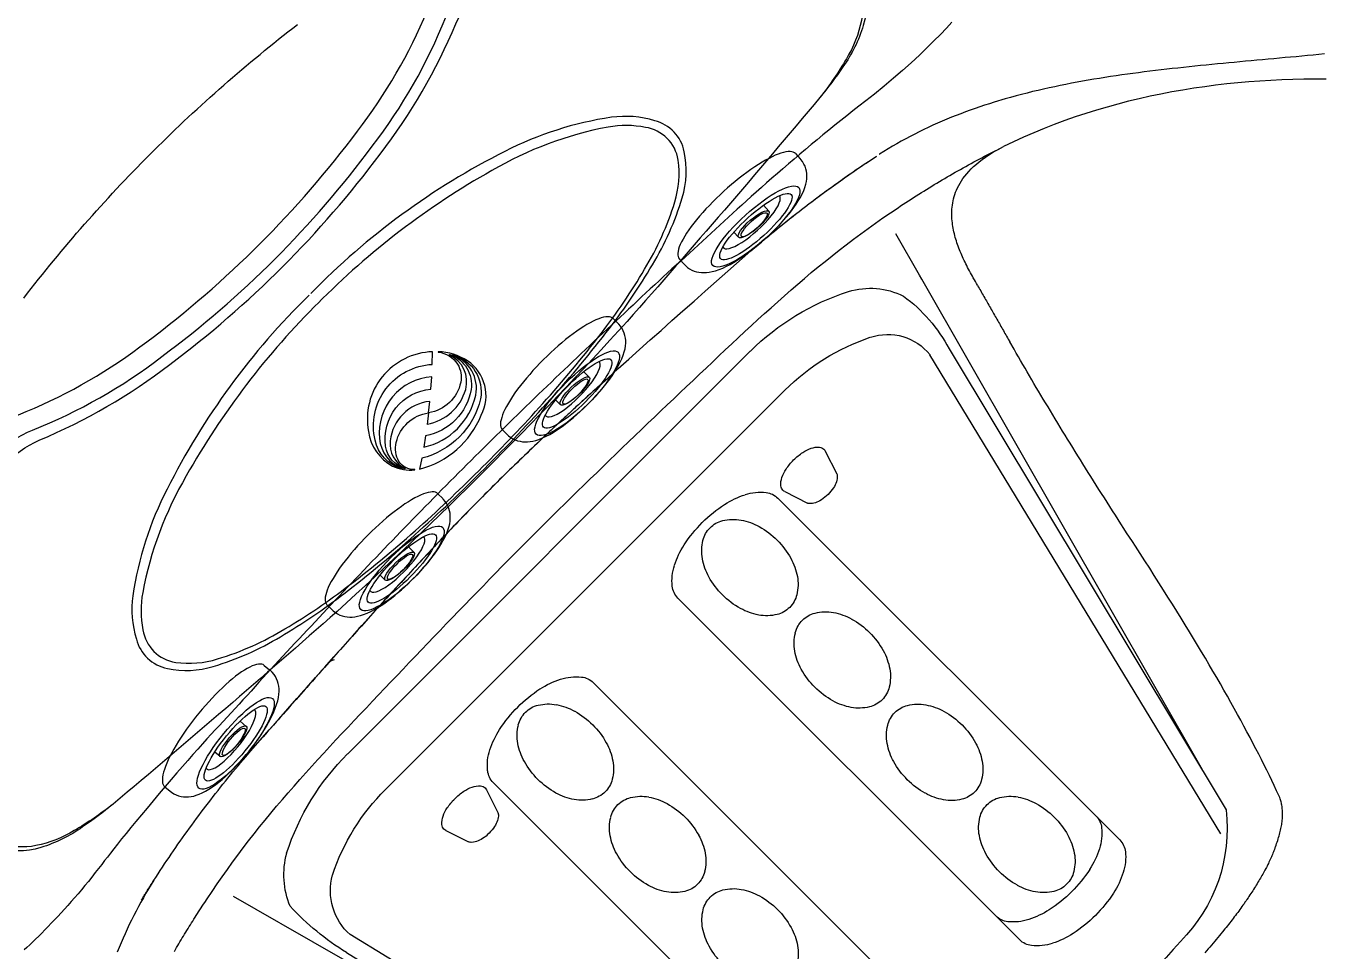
# Model space of a CAD drawing. Extents: x 403 to 503, y 484 to 637.
# Drawn here: x 411.87 to 426.73, y 572.29 to 582.93 of the extents above; entities that cross this region are included whole.
import ezdxf

# ---------------------------------------------------------------- set-up
doc = ezdxf.new("R2010")
doc.units = 0
doc.header["$MEASUREMENT"] = 0
for name, color, linetype in [('1', 4, 'Continuous'), ('1_CYAN', 4, 'Continuous'), ('2', 2, 'Continuous'), ('SPA', 2, 'Continuous')]:
    doc.layers.add(name, color=color, linetype=linetype)

# ---------------------------------------------------------------- blocks, each defined once
blk = doc.blocks.new('MINI2009')
at = {"layer": '1'}
for p, q in [((274.302, 432.025), (274.382, 432.025)), ((274.302, 430.221), (274.382, 430.221))]:
    blk.add_line(p, q, dxfattribs=at)
at = {"layer": '1', "color": 3}
for p, q in [((274.587, 431.352), (274.494, 431.352)), ((274.574, 430.894), (274.494, 430.894))]:
    blk.add_line(p, q, dxfattribs=at)
at = {"layer": '1', "flags": 128}
blk.add_lwpolyline([(274.382, 430.221), (274.404, 430.222), (274.435, 430.225), (274.464, 430.232), (274.491, 430.242), (274.518, 430.254), (274.542, 430.269), (274.566, 430.286), (274.587, 430.305), (274.608, 430.326), (274.627, 430.349), (274.645, 430.375), (274.663, 430.405), (274.68, 430.439), (274.697, 430.478), (274.713, 430.521), (274.727, 430.566), (274.739, 430.611), (274.749, 430.657), (274.758, 430.703), (274.766, 430.751), (274.773, 430.799), (274.778, 430.848), (274.783, 430.898), (274.787, 430.949), (274.789, 431), (274.791, 431.051), (274.792, 431.102), (274.792, 431.154), (274.791, 431.205), (274.789, 431.257), (274.786, 431.307), (274.782, 431.357), (274.777, 431.407), (274.771, 431.455), (274.765, 431.503), (274.757, 431.549), (274.748, 431.594), (274.738, 431.638), (274.726, 431.682), (274.713, 431.724), (274.698, 431.766), (274.68, 431.808), (274.662, 431.844), (274.643, 431.875), (274.623, 431.902), (274.603, 431.925), (274.582, 431.946), (274.559, 431.965), (274.535, 431.981), (274.51, 431.995), (274.483, 432.007), (274.455, 432.015), (274.424, 432.022), (274.393, 432.024), (274.382, 432.024)], dxfattribs=at)
at = {"layer": '1'}
blk.add_ellipse((274.302, 431.123), major_axis=(0, 0.902), ratio=0.25882, start_param=6.283179, end_param=9.424778, dxfattribs=at)
at = {"layer": '1', "color": 3}
for centre, major_axis, ratio in [((274.615, 431.123), (0, 0.667), 0.263764), ((274.617, 431.123), (0, 0.548), 0.248557), ((274.58, 431.123), (0.006, 0.229), 0.262485), ((274.588, 431.123), (0, 0.199), 0.249939)]:
    blk.add_ellipse(centre, major_axis=major_axis, ratio=ratio, dxfattribs=at)
blk.add_ellipse((274.543, 431.122), major_axis=(-0.004, 0.438), ratio=0.267267, start_param=3.037362, end_param=6.323274, dxfattribs=at)
blk = doc.blocks.new('4589')
at = {"layer": '1', "color": 2}
for p, q in [((-4.183, 2.772), (-7.366, -2.529)), ((2.729, -1.883), (-1.898, 2.744)), ((-6.144, -2.874), (-2.215, 1.056)), ((-1.066, -0.093), (-4.995, -4.023)), ((-4.023, -4.995), (-0.093, -1.066)), ((1.056, -2.215), (-2.874, -6.144)), ((2.743, -4.168), (-2.436, -7.35))]:
    blk.add_line(p, q, dxfattribs=at)
at = {"layer": '1', "color": 3}
for p, q in [((-7.306, -2.803), (-3.963, 2.702)), ((-2.295, 2.295), (2.295, -2.295)), ((-2.76, 1.597), (-2.891, 1.336)), ((-2.293, 1.13), (-2.554, 0.999)), ((1.135, -2.298), (1.004, -2.559)), ((1.602, -2.765), (1.341, -2.896)), ((-2.803, -7.306), (2.702, -3.963)), ((-5.367, -4.862), (-5.383, -5.101)), ((-5.102, -5.383), (-4.856, -5.375))]:
    blk.add_line(p, q, dxfattribs=at)
at = {"layer": '1', "color": 2}
for centre, radius, start, end in [((-3.278, 2.622), 0.846, 72.6993, 116.6675), ((-3.872, 0.77), 2.791, 45, 72.3778), ((-2.579, 1.914), 1.819, 126.3739, 151.8638), ((-2.056, 0.896), 0.225, 96.0146, 135), ((-2.018, 0.54), 0.584, 72.1024, 96.0146), ((-2.144, 0.151), 0.992, 56.9687, 72.1024), ((-2.466, -0.344), 1.583, 45, 56.9687), ((-2.466, -0.344), 1.583, 33.0313, 45), ((-1.97, -0.022), 0.992, 17.8976, 33.0313), ((-1.582, 0.103), 0.584, 353.9854, 17.8976), ((-1.225, 0.066), 0.225, 315, 353.9854), ((0.066, -1.225), 0.225, 96.0146, 135), ((0.103, -1.582), 0.584, 72.1024, 96.0146), ((-0.022, -1.97), 0.992, 56.9687, 72.1024), ((-0.344, -2.466), 1.583, 45, 56.9687), ((-0.344, -2.466), 1.583, 33.0313, 45), ((0.151, -2.144), 0.992, 17.8976, 33.0313), ((0.54, -2.018), 0.584, 353.9854, 17.8976), ((0.696, -3.917), 2.876, 18.0342, 45), ((0.896, -2.056), 0.225, 315, 353.9854), ((-5.541, -2.741), 1.838, 173.3875, 225), ((-5.985, -3.033), 0.225, 135, 173.9854), ((-5.628, -3.07), 0.584, 173.9854, 197.8976), ((2.499, -3.273), 0.963, 337.7792, 14.8058), ((-5.24, -2.945), 0.992, 197.8976, 213.0313), ((-4.744, -2.623), 1.583, 213.0313, 225), ((1.124, -1.535), 3.091, 301.5817, 317.1613), ((-4.744, -2.623), 1.583, 225, 236.9687), ((-5.066, -3.118), 0.992, 236.9687, 252.1024), ((16.826, 16.827), 31.552, 221.4037, 228.5976), ((-5.192, -3.507), 0.584, 252.1024, 276.0146), ((-5.154, -3.864), 0.225, 276.0146, 315), ((-3.864, -5.154), 0.225, 135, 173.9854), ((-3.507, -5.192), 0.584, 173.9854, 197.8976), ((-3.118, -5.066), 0.992, 197.8976, 213.0313), ((-2.623, -4.744), 1.583, 213.0313, 225), ((-2.623, -4.744), 1.583, 225, 236.9687), ((-2.945, -5.24), 0.992, 236.9687, 252.1024), ((-3.07, -5.628), 0.584, 252.1024, 276.0146), ((-3.033, -5.985), 0.225, 276.0146, 315), ((-2.745, -5.545), 1.832, 225, 279.7269)]:
    blk.add_arc(centre, radius, start, end, dxfattribs=at)
at = {"layer": '1', "color": 3}
for centre, radius, start, end in [((-3.477, 2.316), 0.621, 71.2753, 141.5564), ((-4.084, 0.505), 2.531, 45, 71.4131), ((-2.687, 1.56), 0.0812, 93.9757, 135), ((-2.676, 1.402), 0.24, 70.4587, 93.9757), ((-2.687, 1.56), 0.0812, 135, 153.2632), ((-2.739, 1.226), 0.427, 56.1558, 70.4587), ((-2.891, 0.999), 0.7, 45, 56.1558), ((-2.891, 0.999), 0.7, 33.8442, 45), ((-2.664, 1.151), 0.427, 19.5413, 33.8442), ((-2.724, 1.3), 0.173, 175.5852, 199.1951), ((-2.837, 1.309), 0.0603, 153.2632, 175.5852), ((-2.6, 1.343), 0.305, 199.1951, 213.6745), ((-2.33, 1.203), 0.0812, 315, 356.0243), ((-2.488, 1.214), 0.24, 356.0243, 19.5413), ((-2.44, 1.45), 0.498, 213.6745, 225), ((-2.44, 1.45), 0.498, 225, 236.3255), ((-2.33, 1.203), 0.0812, 296.7368, 315), ((-2.546, 1.29), 0.305, 236.3255, 250.8049), ((-2.59, 1.165), 0.173, 250.8049, 274.4148), ((-2.581, 1.053), 0.0603, 274.4148, 296.7368), ((-1.668, 0.129), 0.685, 100.4809, 119.0986), ((-1.701, 0.312), 0.499, 76.0586, 100.4809), ((-1.656, 0.494), 0.312, 45, 76.0586), ((-1.545, -0.091), 0.937, 119.0986, 135), ((-1.656, 0.494), 0.312, 13.9414, 45), ((-1.545, -0.091), 0.937, 135, 150.9014), ((-1.838, 0.449), 0.499, 349.5191, 13.9414), ((-1.765, 0.031), 0.685, 150.9014, 169.5191), ((-2.021, 0.483), 0.685, 330.9014, 349.5191), ((-1.948, 0.065), 0.499, 169.5191, 193.9414), ((-2.241, 0.605), 0.937, 315, 330.9014), ((-2.13, 0.02), 0.312, 193.9414, 225), ((-2.241, 0.605), 0.937, 299.0986, 315), ((-2.73, -0.933), 0.685, 100.4809, 119.0986), ((-2.763, -0.75), 0.499, 76.0586, 100.4809), ((-2.718, -0.568), 0.312, 45, 76.0586), ((-2.13, 0.02), 0.312, 225, 256.0586), ((-2.085, 0.202), 0.499, 256.0586, 280.4809), ((-2.119, 0.385), 0.685, 280.4809, 299.0986), ((-2.607, -1.153), 0.937, 119.0986, 135), ((-2.718, -0.568), 0.312, 13.9414, 45), ((-2.607, -1.153), 0.937, 135, 150.9014), ((-2.9, -0.613), 0.499, 349.5191, 13.9414), ((-2.827, -1.031), 0.685, 150.9014, 169.5191), ((-3.083, -0.579), 0.685, 330.9014, 349.5191), ((-3.01, -0.997), 0.499, 169.5191, 193.9414), ((-3.303, -0.457), 0.937, 315, 330.9014), ((-3.192, -1.042), 0.312, 193.9414, 225), ((-3.303, -0.457), 0.937, 299.0986, 315), ((-3.791, -1.995), 0.685, 100.4809, 119.0986), ((-3.825, -1.812), 0.499, 76.0586, 100.4809), ((-3.78, -1.63), 0.312, 45, 76.0586), ((-3.192, -1.042), 0.312, 225, 256.0586), ((-3.181, -0.677), 0.685, 280.4809, 299.0986), ((0.454, -1.992), 0.685, 100.4809, 119.0986), ((0.42, -1.81), 0.499, 76.0586, 100.4809), ((0.465, -1.627), 0.312, 45, 76.0586), ((-3.669, -2.215), 0.937, 119.0986, 135), ((-3.78, -1.63), 0.312, 13.9414, 45), ((-3.147, -0.86), 0.499, 256.0586, 280.4809), ((0.576, -2.213), 0.937, 119.0986, 135), ((0.465, -1.627), 0.312, 13.9414, 45), ((-3.669, -2.215), 0.937, 135, 150.9014), ((-3.962, -1.675), 0.499, 349.5191, 13.9414), ((0.576, -2.213), 0.937, 135, 150.9014), ((0.283, -1.673), 0.499, 349.5191, 13.9414), ((-3.889, -2.093), 0.685, 150.9014, 169.5191), ((-4.145, -1.641), 0.685, 330.9014, 349.5191), ((0.356, -2.09), 0.685, 150.9014, 169.5191), ((0.1, -1.639), 0.685, 330.9014, 349.5191), ((-4.072, -2.059), 0.499, 169.5191, 193.9414), ((-4.365, -1.519), 0.937, 315, 330.9014), ((0.173, -2.056), 0.499, 169.5191, 193.9414), ((-0.12, -1.516), 0.937, 315, 330.9014), ((-4.254, -2.104), 0.312, 193.9414, 225), ((-4.365, -1.519), 0.937, 299.0986, 315), ((-0.009, -2.101), 0.312, 193.9414, 225), ((-0.12, -1.516), 0.937, 299.0986, 315), ((-4.884, -2.871), 0.499, 76.0586, 100.4809), ((-4.254, -2.104), 0.312, 225, 256.0586), ((-4.243, -1.739), 0.685, 280.4809, 299.0986), ((-0.642, -2.871), 0.499, 76.0586, 100.4809), ((-0.009, -2.101), 0.312, 225, 256.0586), ((0.002, -1.736), 0.685, 280.4809, 299.0986), ((1.207, -2.334), 0.0812, 135, 153.2632), ((1.207, -2.334), 0.0812, 93.9757, 135), ((1.219, -2.493), 0.24, 70.4587, 93.9757), ((1.156, -2.669), 0.427, 56.1558, 70.4587), ((1.004, -2.896), 0.7, 45, 56.1558), ((0.507, -4.083), 2.529, 18.575, 45), ((-4.728, -3.274), 0.937, 119.0986, 135), ((-4.85, -3.054), 0.685, 100.4809, 119.0986), ((-4.839, -2.689), 0.312, 45, 76.0586), ((-4.839, -2.689), 0.312, 13.9414, 45), ((-4.209, -1.922), 0.499, 256.0586, 280.4809), ((-0.486, -3.275), 0.937, 119.0986, 135), ((-0.608, -3.054), 0.685, 100.4809, 119.0986), ((-0.597, -2.689), 0.312, 45, 76.0586), ((-0.597, -2.689), 0.312, 13.9414, 45), ((0.036, -1.919), 0.499, 256.0586, 280.4809), ((1.004, -2.896), 0.7, 33.8442, 45), ((1.231, -2.743), 0.427, 19.5413, 33.8442), ((-5.712, -2.759), 0.225, 135, 173.9854), ((-4.728, -3.274), 0.937, 135, 150.9014), ((-5.021, -2.734), 0.499, 349.5191, 13.9414), ((-0.486, -3.275), 0.937, 135, 150.9014), ((-0.779, -2.735), 0.499, 349.5191, 13.9414), ((1.058, -2.586), 0.0603, 153.2632, 175.5852), ((1.17, -2.595), 0.173, 175.5852, 199.1951), ((1.295, -2.551), 0.305, 199.1951, 213.6745), ((1.407, -2.681), 0.24, 356.0243, 19.5413), ((-5.355, -2.797), 0.584, 173.9854, 197.8976), ((-4.948, -3.151), 0.685, 150.9014, 169.5191), ((-0.706, -3.152), 0.685, 150.9014, 169.5191), ((1.455, -2.444), 0.498, 213.6745, 225), ((1.455, -2.444), 0.498, 225, 236.3255), ((1.565, -2.692), 0.0812, 296.7368, 315), ((1.565, -2.692), 0.0812, 315, 356.0243), ((-5.204, -2.7), 0.685, 330.9014, 349.5191), ((-0.962, -2.701), 0.685, 330.9014, 349.5191), ((1.348, -2.605), 0.305, 236.3255, 250.8049), ((1.305, -2.729), 0.173, 250.8049, 274.4148), ((1.314, -2.842), 0.0603, 274.4148, 296.7368), ((-4.966, -2.672), 0.992, 197.8976, 213.0313), ((-5.131, -3.117), 0.499, 169.5191, 193.9414), ((-5.424, -2.577), 0.937, 315, 330.9014), ((-0.889, -3.118), 0.499, 169.5191, 193.9414), ((-1.182, -2.578), 0.937, 315, 330.9014), ((-4.471, -2.35), 1.583, 213.0313, 225), ((-5.313, -3.163), 0.312, 193.9414, 225), ((-5.424, -2.577), 0.937, 299.0986, 315), ((-1.071, -3.163), 0.312, 193.9414, 225), ((-1.182, -2.578), 0.937, 299.0986, 315), ((-5.313, -3.163), 0.312, 225, 256.0586), ((-5.301, -2.798), 0.685, 280.4809, 299.0986), ((-1.071, -3.163), 0.312, 225, 256.0586), ((-1.06, -2.798), 0.685, 280.4809, 299.0986), ((2.249, -3.457), 0.679, 311.8589, 15.3833), ((-4.471, -2.35), 1.583, 225, 236.9687), ((-5.268, -2.981), 0.499, 256.0586, 280.4809), ((-1.548, -4.336), 0.937, 119.0986, 135), ((-1.67, -4.116), 0.685, 100.4809, 119.0986), ((-1.704, -3.933), 0.499, 76.0586, 100.4809), ((-1.659, -3.751), 0.312, 45, 76.0586), ((-1.659, -3.751), 0.312, 13.9414, 45), ((-1.026, -2.981), 0.499, 256.0586, 280.4809), ((-4.793, -2.845), 0.992, 236.9687, 252.1024), ((-1.548, -4.336), 0.937, 135, 150.9014), ((-1.841, -3.796), 0.499, 349.5191, 13.9414), ((-4.918, -3.233), 0.584, 252.1024, 276.0146), ((-4.881, -3.59), 0.225, 276.0146, 315), ((-1.768, -4.214), 0.685, 150.9014, 169.5191), ((-2.024, -3.763), 0.685, 330.9014, 349.5191), ((-1.951, -4.18), 0.499, 169.5191, 193.9414), ((-2.244, -3.64), 0.937, 315, 330.9014), ((-2.133, -4.225), 0.312, 193.9414, 225), ((-2.244, -3.64), 0.937, 299.0986, 315), ((-2.133, -4.225), 0.312, 225, 256.0586), ((-2.606, -5.395), 0.937, 119.0986, 135), ((-2.729, -5.175), 0.685, 100.4809, 119.0986), ((-2.763, -4.992), 0.499, 76.0586, 100.4809), ((-2.717, -4.81), 0.312, 45, 76.0586), ((-2.717, -4.81), 0.312, 13.9414, 45), ((-2.088, -4.043), 0.499, 256.0586, 280.4809), ((-2.121, -3.86), 0.685, 280.4809, 299.0986), ((-3.59, -4.881), 0.225, 135, 173.9854), ((-2.606, -5.395), 0.937, 135, 150.9014), ((-2.9, -4.855), 0.499, 349.5191, 13.9414), ((-5.312, -4.866), 0.0545, 135, 176.0277), ((-5.312, -4.866), 0.0545, 85.4446, 135), ((-5.331, -5.099), 0.288, 64.4471, 85.4446), ((-5.464, -5.376), 0.596, 53.3205, 64.4471), ((-5.743, -5.752), 1.064, 45, 53.3205), ((-3.233, -4.918), 0.584, 173.9854, 197.8976), ((-5.743, -5.752), 1.064, 36.6795, 45), ((-2.826, -5.273), 0.685, 150.9014, 169.5191), ((-3.083, -4.821), 0.685, 330.9014, 349.5191), ((-5.36, -5.103), 0.0233, 176.0277, 188.7206), ((-5.217, -5.081), 0.168, 188.7206, 208.0886), ((-5.042, -4.987), 0.367, 208.0886, 217.8221), ((-5.368, -5.472), 0.596, 25.5529, 36.6795), ((-2.845, -4.793), 0.992, 197.8976, 213.0313), ((-3.009, -5.239), 0.499, 169.5191, 193.9414), ((-3.303, -4.699), 0.937, 315, 330.9014), ((-4.799, -4.799), 0.674, 217.8221, 225), ((-4.799, -4.799), 0.674, 225, 232.1779), ((-4.987, -5.041), 0.367, 232.1779, 241.9114), ((-5.091, -5.339), 0.288, 4.5554, 25.5529), ((-4.857, -5.321), 0.0545, 315, 4.5554), ((-2.35, -4.471), 1.583, 213.0313, 225), ((-5.081, -5.217), 0.168, 241.9114, 261.2794), ((-5.103, -5.36), 0.0233, 261.2794, 271.8609), ((-4.857, -5.321), 0.0545, 271.8609, 315), ((-3.192, -5.284), 0.312, 193.9414, 225), ((-3.303, -4.699), 0.937, 299.0986, 315), ((-2.35, -4.471), 1.583, 225, 236.9687), ((-3.192, -5.284), 0.312, 225, 256.0586), ((-3.146, -5.102), 0.499, 256.0586, 280.4809), ((-3.18, -4.919), 0.685, 280.4809, 299.0986), ((-2.672, -4.966), 0.992, 236.9687, 252.1024), ((-2.797, -5.355), 0.584, 252.1024, 276.0146), ((-2.759, -5.712), 0.225, 276.0146, 315)]:
    blk.add_arc(centre, radius, start, end, dxfattribs=at)
blk = doc.blocks.new('Pillow07')
at = {"layer": '1_CYAN', "color": 4, "linetype": 'Continuous'}
blk.add_lwpolyline([(-2.358, -0.87, -0.006603), (-5.745, -0.616, -0.021924), (-6.178, -0.554, -0.081502), (-6.683, -0.382, -0.155149), (-7.057, -0.002, -0.083013), (-7.178, 0.3, -0.136326), (-7.125, 1.034, -0.096778), (-6.565, 1.944, -0.127397), (-4.291, 3.344, -0.186872), (-3.258, 3.28, 0.065625), (-1.71, 2.868, 0.071435), (1.71, 2.868, 0.065625), (3.258, 3.28, -0.186872), (4.291, 3.344, -0.127397), (6.565, 1.944, -0.096778), (7.125, 1.034, -0.136326), (7.178, 0.3, -0.083013), (7.057, -0.002, -0.155149), (6.683, -0.382, -0.081502), (6.178, -0.554, -0.021924), (5.745, -0.616, -0.006603), (2.358, -0.87, -0.02343)], format="xyb", close=True, dxfattribs=at)
at = {"layer": '1_CYAN', "color": 3, "linetype": 'Continuous'}
for points in [[(-7.051, -0.007, -0.035917), (-7.097, 0.106, -0.150356), (-7.089, 0.827, -0.114334), (-6.565, 1.702, -0.12673), (-4.367, 3.088, -0.194366), (-3.357, 3.079, 0.069606), (-1.71, 2.626, 0.073636), (1.71, 2.626, 0.069606), (3.357, 3.079, -0.194366), (4.367, 3.088, -0.12673), (6.565, 1.702, -0.114334), (7.089, 0.827, -0.150356), (7.097, 0.106, -0.034443), (7.053, -0.003)], [(-5.745, -0.616, -0.03429), (-6.274, -0.516, -0.087533), (-6.708, -0.327, -0.132713), (-6.986, -0.006, -0.179167), (-7.021, 0.761, -0.10283), (-6.565, 1.573, -0.130003), (-4.366, 2.938, -0.182201), (-3.385, 2.942, 0.065189), (-1.71, 2.497, 0.071467), (1.71, 2.497, 0.065189), (3.385, 2.942, -0.182201), (4.366, 2.938, -0.130003), (6.565, 1.573, -0.10283), (7.021, 0.761, -0.179167), (6.986, -0.006, -0.132713), (6.708, -0.327, -0.087533), (6.274, -0.516, -0.03429), (5.745, -0.616)], [(-0.014, 1.929, 0.082097), (-2.745, 1.506, 0.081749), (-3.889, 0.917, 0.10997), (-4.213, 0.537, 0.288824), (-4.2, 0.045, 0.128848), (-3.81, -0.311, 0.064282), (-3.023, -0.615, 0.029904), (-2.157, -0.782, 0.020061), (-1.104, -0.879, 0.013811), (0, -0.907, 0.013811), (1.104, -0.879, 0.020061), (2.157, -0.782, 0.029904), (3.023, -0.615, 0.064282), (3.81, -0.311, 0.128848), (4.2, 0.045, 0.288824), (4.213, 0.537, 0.10997), (3.889, 0.917, 0.081749), (2.745, 1.506, 0.082097), (0.014, 1.929)], [(0.011, 1.79, 0.069931), (-2.482, 1.457, 0.085576), (-3.783, 0.864, 0.092534), (-4.083, 0.559, 0.328712), (-4.083, 0.027, 0.110973), (-3.715, -0.285, 0.062647), (-2.923, -0.588, 0.030211), (-2.047, -0.756, 0.019896), (-1.004, -0.852, 0.013777), (0, -0.878, 0.013777), (1.004, -0.852, 0.019896), (2.047, -0.756, 0.030211), (2.923, -0.588, 0.062647), (3.715, -0.285, 0.110973), (4.083, 0.027, 0.328712), (4.083, 0.559, 0.092534), (3.783, 0.864, 0.085576), (2.482, 1.457, 0.069931), (-0.011, 1.79)], [(-0.673, -0.235, -0.282153), (-0.657, 0.213, -0.468167), (0.424, 0.365), (0.53, 0.464, 0.460953), (-0.64, 0.337, 0.238725), (-0.726, -0.14, 0.137161), (-0.575, -0.35, 0.261069), (-0.572, -0.35, 0.46986), (-0.572, -0.349, -0.265453), (-0.636, -0.154, -0.195188), (-0.504, 0.022, -0.314105), (0, 0), (0.103, 0.084, 0.355977), (-0.538, 0.084, 0.328478), (-0.641, -0.257, -0.416518), (-0.642, -0.26, -0.387302), (-0.648, -0.259, -0.279485), (-0.621, 0.078, -0.429748), (0.212, 0.176), (0.318, 0.268, 0.422176), (-0.607, 0.19, 0.293997), (-0.668, -0.234, -0.469659), (-0.669, -0.236, -0.320928), (-0.673, -0.236)], [(-0.103, -0.081, 0.285107), (0.492, -0.111, 0.365107), (0.641, 0.3, -0.389885), (0.642, 0.303, -0.434748), (0.648, 0.302, -0.361319), (0.536, -0.156, -0.307672), (-0.212, -0.163), (-0.318, -0.239, 0.290786), (0.528, -0.239, 0.371252), (0.668, 0.272, -0.388988), (0.669, 0.275, -0.244043), (0.673, 0.274, -0.383995), (0.537, -0.307, -0.280367), (-0.424, -0.313), (-0.53, -0.383, 0.237756), (0.409, -0.447, 0.379998), (0.74, 0.108, 0.130298), (0.575, 0.42, 0.419454), (0.572, 0.419, 0.370938), (0.572, 0.418, -0.227085), (0.632, 0.16, -0.183703), (0.51, -0.012, -0.310404), (0, 0), (-0.106, -0.083)]]:
    blk.add_lwpolyline(points, format="xyb", dxfattribs=at)
blk = doc.blocks.new('2010GRANDEE')
at = {"layer": 'SPA', "color": 3, "linetype": 'Continuous'}
for p, q in [((19.114, 79.408), (18.842, 79.884)), ((19.14, 79.363), (19.114, 79.408)), ((22.367, 73.722), (19.14, 79.363)), ((11.228, 72.27), (11.748, 71.972)), ((11.748, 71.972), (11.775, 71.957)), ((11.775, 71.957), (17.389, 68.745))]:
    blk.add_line(p, q, dxfattribs=at)
at = {"layer": 'SPA', "color": 4}
blk.add_lwpolyline([(12, 0), (88.112, 0, 0.414214), (100.112, 12), (100.112, 79.111, 0.414214), (88.112, 91.111), (12, 91.111, 0.414214), (0, 79.111), (0, 12, 0.414214)], format="xyb", close=True, dxfattribs=at)
at = {"layer": 'SPA', "color": 3, "linetype": 'Continuous'}
for points in [[(19.485, 82.318), (19.423, 82.25), (19.355, 82.178), (19.281, 82.102), (19.2, 82.022), (19.113, 81.939), (19.02, 81.852), (18.921, 81.764), (18.817, 81.673), (18.709, 81.582), (18.597, 81.491), (18.496, 81.412), (18.418, 81.352), (18.349, 81.298), (18.28, 81.243), (18.211, 81.188), (18.142, 81.133), (18.073, 81.077), (18.005, 81.021), (17.938, 80.966), (17.871, 80.91), (17.805, 80.854), (17.739, 80.799), (17.674, 80.744), (17.61, 80.688), (17.545, 80.633), (17.482, 80.578), (17.419, 80.524), (17.358, 80.47), (17.298, 80.417), (17.239, 80.365), (17.181, 80.314), (17.126, 80.264), (17.072, 80.215), (17.019, 80.168), (16.969, 80.122), (16.919, 80.077), (16.87, 80.031), (16.82, 79.985), (16.771, 79.939), (16.721, 79.893), (16.671, 79.847), (16.621, 79.801), (16.571, 79.755), (16.521, 79.71), (16.471, 79.664), (16.421, 79.618), (16.37, 79.572), (16.32, 79.527), (16.27, 79.481), (16.22, 79.435), (16.17, 79.389), (16.121, 79.343), (16.071, 79.297), (16.021, 79.251), (15.971, 79.205), (15.921, 79.159), (15.872, 79.113), (15.822, 79.066), (15.772, 79.02), (15.723, 78.974), (15.673, 78.928), (15.623, 78.881), (15.574, 78.835), (15.524, 78.788), (15.475, 78.742), (15.425, 78.695), (15.376, 78.649), (15.327, 78.602), (15.277, 78.556), (15.228, 78.509), (15.179, 78.462), (15.13, 78.416), (15.08, 78.369), (15.031, 78.322), (14.982, 78.275), (14.933, 78.228), (14.884, 78.181), (14.835, 78.134), (14.786, 78.087), (14.737, 78.04), (14.688, 77.993), (14.639, 77.946), (14.591, 77.899), (14.542, 77.851), (14.493, 77.804), (14.445, 77.757), (14.396, 77.709), (14.348, 77.662), (14.299, 77.614), (14.251, 77.567), (14.202, 77.519), (14.154, 77.471), (14.106, 77.424), (14.057, 77.376), (14.009, 77.328), (13.961, 77.28), (13.913, 77.232), (13.865, 77.184), (13.817, 77.136), (13.769, 77.088), (13.721, 77.04), (13.674, 76.992), (13.626, 76.944), (13.578, 76.895), (13.53, 76.847), (13.483, 76.798), (13.435, 76.75), (13.388, 76.701), (13.34, 76.653), (13.293, 76.604), (13.246, 76.556), (13.198, 76.507), (13.151, 76.458), (13.104, 76.41), (13.057, 76.361), (13.01, 76.312), (12.963, 76.263), (12.916, 76.214), (12.869, 76.165), (12.822, 76.116), (12.775, 76.067), (12.728, 76.018), (12.681, 75.969), (12.634, 75.92), (12.588, 75.87), (12.541, 75.821), (12.494, 75.772), (12.448, 75.722), (12.401, 75.673), (12.355, 75.624), (12.308, 75.574), (12.262, 75.525), (12.215, 75.475), (12.169, 75.426), (12.123, 75.376), (12.076, 75.327), (12.03, 75.277), (11.984, 75.227), (11.937, 75.178), (11.891, 75.128), (11.845, 75.078), (11.799, 75.028), (11.753, 74.979), (11.707, 74.929), (11.661, 74.879), (11.615, 74.829), (11.569, 74.779), (11.523, 74.729), (11.478, 74.679), (11.432, 74.629), (11.386, 74.579), (11.34, 74.529), (11.295, 74.479), (11.249, 74.429), (11.203, 74.379), (11.157, 74.329), (11.111, 74.28), (11.065, 74.23), (11.019, 74.181), (10.973, 74.131), (10.926, 74.078), (10.875, 74.022), (10.821, 73.962), (10.764, 73.898), (10.705, 73.831), (10.643, 73.76), (10.579, 73.687), (10.513, 73.61), (10.446, 73.531), (10.376, 73.45), (10.306, 73.366), (10.237, 73.284), (10.172, 73.206), (10.11, 73.13), (10.051, 73.059), (9.996, 72.991), (9.945, 72.928), (9.898, 72.869), (9.855, 72.814), (9.816, 72.764), (9.781, 72.719), (9.75, 72.679), (9.717, 72.636), (9.681, 72.59), (9.643, 72.541), (9.603, 72.49), (9.563, 72.441), (9.523, 72.393), (9.483, 72.345), (9.444, 72.298), (9.405, 72.253), (9.366, 72.208), (9.327, 72.164), (9.288, 72.121), (9.25, 72.079), (9.212, 72.038), (9.175, 71.998), (9.137, 71.959), (9.1, 71.92), (9.064, 71.883), (9.028, 71.846), (8.992, 71.811), (8.957, 71.777), (8.923, 71.744), (8.89, 71.712), (8.857, 71.682), (8.825, 71.652)], [(8.822, 79.146), (8.864, 79.201), (8.906, 79.255), (8.948, 79.309), (8.991, 79.363), (9.034, 79.416), (9.077, 79.47), (9.12, 79.523), (9.163, 79.576), (9.207, 79.629), (9.251, 79.682), (9.295, 79.734), (9.339, 79.786), (9.384, 79.839), (9.428, 79.891), (9.473, 79.943), (9.518, 79.994), (9.564, 80.046), (9.609, 80.097), (9.655, 80.148), (9.701, 80.199), (9.747, 80.25), (9.793, 80.3), (9.84, 80.351), (9.887, 80.401), (9.934, 80.451), (9.981, 80.501), (10.028, 80.55), (10.076, 80.6), (10.123, 80.649), (10.171, 80.698), (10.219, 80.747), (10.268, 80.795), (10.316, 80.844), (10.365, 80.892), (10.414, 80.94), (10.463, 80.988), (10.512, 81.036), (10.562, 81.083), (10.611, 81.131), (10.661, 81.178), (10.711, 81.225), (10.761, 81.272), (10.812, 81.318), (10.862, 81.365), (10.913, 81.411), (10.964, 81.457), (11.015, 81.502), (11.066, 81.548), (11.118, 81.593), (11.169, 81.638), (11.221, 81.683), (11.273, 81.728), (11.325, 81.773), (11.378, 81.817), (11.43, 81.861), (11.483, 81.905), (11.536, 81.948), (11.589, 81.992), (11.642, 82.035), (11.696, 82.078), (11.749, 82.121), (11.803, 82.163), (11.857, 82.206), (11.911, 82.248), (11.965, 82.29)], [(23.788, 81.663), (23.66, 81.663), (23.533, 81.662), (23.406, 81.659), (23.279, 81.655), (23.152, 81.649), (23.025, 81.641), (22.898, 81.632), (22.771, 81.62), (22.645, 81.608), (22.518, 81.593), (22.392, 81.576), (22.266, 81.558), (22.14, 81.538), (22.014, 81.516), (21.889, 81.492), (21.764, 81.466), (21.64, 81.438), (21.516, 81.408), (21.393, 81.376), (21.27, 81.342), (21.147, 81.306), (21.026, 81.268), (20.905, 81.228), (20.784, 81.186), (20.664, 81.141), (20.546, 81.095), (20.428, 81.046), (20.311, 80.995), (20.08, 80.887)], [(18.869, 80.185), (18.898, 80.205), (18.928, 80.224), (18.957, 80.244), (18.987, 80.263), (19.017, 80.282), (19.046, 80.301), (19.076, 80.32), (19.106, 80.339), (19.136, 80.358), (19.165, 80.377), (19.195, 80.395), (19.225, 80.413), (19.255, 80.432), (19.284, 80.45), (19.314, 80.468), (19.344, 80.486), (19.374, 80.504), (19.404, 80.522), (19.434, 80.539), (19.465, 80.557), (19.495, 80.574), (19.525, 80.592), (19.555, 80.609), (19.586, 80.626), (19.616, 80.643), (19.647, 80.66), (19.677, 80.677), (19.708, 80.694), (19.739, 80.711), (19.77, 80.727), (19.8, 80.744), (19.831, 80.76), (19.862, 80.776), (19.893, 80.792), (19.924, 80.808), (19.955, 80.824), (19.986, 80.84), (20.017, 80.856), (20.08, 80.887)], [(19.781, 79.293), (19.769, 79.314), (19.757, 79.335), (19.745, 79.356), (19.733, 79.377), (19.722, 79.397), (19.711, 79.418), (19.7, 79.438), (19.689, 79.458), (19.678, 79.479), (19.668, 79.499), (19.657, 79.519), (19.647, 79.539), (19.638, 79.559), (19.628, 79.58), (19.618, 79.6), (19.609, 79.62), (19.6, 79.64), (19.592, 79.66), (19.583, 79.68), (19.575, 79.701), (19.567, 79.721), (19.56, 79.741), (19.552, 79.762), (19.545, 79.782), (19.539, 79.803), (19.532, 79.823), (19.526, 79.844), (19.52, 79.865), (19.515, 79.886), (19.51, 79.907), (19.506, 79.928), (19.501, 79.949), (19.498, 79.97), (19.494, 79.992), (19.492, 80.013), (19.489, 80.035), (19.488, 80.057), (19.486, 80.079), (19.486, 80.102), (19.486, 80.124), (19.486, 80.147), (19.488, 80.17), (19.49, 80.193), (19.493, 80.216), (19.496, 80.24), (19.501, 80.264), (19.507, 80.288), (19.513, 80.313), (19.521, 80.338), (19.53, 80.363), (19.54, 80.388), (19.552, 80.414), (19.565, 80.44), (19.58, 80.467), (19.596, 80.493), (19.614, 80.521), (19.634, 80.548), (19.657, 80.576), (19.681, 80.603), (19.708, 80.631), (19.736, 80.659), (19.768, 80.687), (19.801, 80.714), (19.836, 80.741), (19.874, 80.767), (19.912, 80.793), (19.953, 80.818), (19.994, 80.842), (20.08, 80.887)], [(17.177, 79.689), (17.177, 79.689), (17.177, 79.689), (17.178, 79.689), (17.179, 79.69), (17.183, 79.694), (17.189, 79.699), (17.195, 79.704), (17.202, 79.71), (17.209, 79.717), (17.218, 79.724), (17.226, 79.731), (17.236, 79.739), (17.246, 79.748), (17.257, 79.757), (17.268, 79.767), (17.28, 79.777), (17.292, 79.787), (17.305, 79.798), (17.319, 79.81), (17.333, 79.822), (17.347, 79.834), (17.363, 79.846), (17.378, 79.859), (17.394, 79.873), (17.411, 79.887), (17.428, 79.901), (17.446, 79.915), (17.463, 79.93), (17.482, 79.945), (17.501, 79.96), (17.52, 79.976), (17.539, 79.992), (17.559, 80.008), (17.58, 80.024), (17.6, 80.04), (17.622, 80.057), (17.643, 80.074), (17.665, 80.091), (17.686, 80.108), (17.709, 80.126), (17.731, 80.143), (17.754, 80.161), (17.777, 80.178), (17.8, 80.196), (17.823, 80.214), (17.847, 80.232), (17.871, 80.25), (17.896, 80.269), (17.92, 80.287), (17.945, 80.306), (17.97, 80.324), (17.996, 80.343), (18.021, 80.362), (18.047, 80.381), (18.073, 80.4), (18.099, 80.419), (18.126, 80.438), (18.152, 80.457), (18.178, 80.475), (18.205, 80.494), (18.231, 80.513), (18.258, 80.532), (18.284, 80.55), (18.311, 80.569), (18.338, 80.587), (18.364, 80.605), (18.389, 80.623), (18.414, 80.639), (18.437, 80.655), (18.459, 80.67), (18.48, 80.684), (18.5, 80.698), (18.518, 80.71), (18.535, 80.721), (18.55, 80.731), (18.564, 80.74), (18.576, 80.748), (18.586, 80.755), (18.594, 80.76), (18.6, 80.764), (18.604, 80.767), (18.607, 80.769), (18.609, 80.77), (18.611, 80.771), (18.613, 80.773), (18.614, 80.774), (18.616, 80.775), (18.617, 80.775), (18.619, 80.777)], [(18.655, 80.8), (18.655, 80.8), (18.655, 80.8), (18.656, 80.801), (18.656, 80.801), (18.656, 80.801), (18.656, 80.801), (18.656, 80.801), (18.656, 80.801), (18.656, 80.801), (18.657, 80.801), (18.657, 80.801), (18.657, 80.801), (18.657, 80.801), (18.657, 80.801), (18.657, 80.802), (18.657, 80.802), (18.657, 80.802), (18.658, 80.802), (18.658, 80.802), (18.658, 80.802), (18.658, 80.802), (18.658, 80.802), (18.658, 80.802), (18.658, 80.802), (18.658, 80.802), (18.658, 80.802), (18.658, 80.802), (18.659, 80.802), (18.659, 80.802), (18.659, 80.802), (18.659, 80.802), (18.659, 80.802), (18.659, 80.803), (18.659, 80.803), (18.659, 80.803), (18.659, 80.803), (18.659, 80.803), (18.659, 80.803), (18.659, 80.803)], [(18.659, 80.803), (18.659, 80.802), (18.659, 80.802), (18.658, 80.802), (18.658, 80.802), (18.658, 80.802), (18.658, 80.802), (18.657, 80.802), (18.657, 80.801), (18.657, 80.801), (18.657, 80.801), (18.657, 80.801), (18.656, 80.801), (18.656, 80.801), (18.656, 80.801), (18.656, 80.8), (18.655, 80.8), (18.655, 80.8), (18.655, 80.8), (18.655, 80.8)], [(18.659, 80.803), (18.659, 80.803), (18.659, 80.803), (18.659, 80.803), (18.659, 80.803), (18.659, 80.803), (18.659, 80.802), (18.659, 80.802), (18.659, 80.802), (18.659, 80.802), (18.658, 80.802), (18.658, 80.802), (18.658, 80.802), (18.658, 80.802), (18.658, 80.802), (18.658, 80.802), (18.658, 80.802), (18.657, 80.802), (18.657, 80.801), (18.657, 80.801)], [(10.928, 72.241), (10.985, 72.326), (11.043, 72.411), (11.102, 72.494), (11.161, 72.578), (11.221, 72.661), (11.282, 72.743), (11.343, 72.825), (11.405, 72.906), (11.468, 72.986), (11.531, 73.067), (11.596, 73.146), (11.661, 73.225), (11.726, 73.304), (11.793, 73.381), (11.86, 73.459), (11.927, 73.535), (11.995, 73.612), (12.063, 73.688), (12.132, 73.764), (12.2, 73.84), (12.269, 73.916), (12.337, 73.991), (12.407, 74.066), (12.477, 74.14), (12.548, 74.215), (12.618, 74.289), (12.688, 74.363), (12.758, 74.437), (12.829, 74.512), (12.899, 74.586), (12.969, 74.66), (13.04, 74.734), (13.11, 74.808), (13.181, 74.882), (13.251, 74.956), (13.322, 75.03), (13.392, 75.104), (13.463, 75.178), (13.534, 75.252), (13.604, 75.326), (13.675, 75.4), (13.746, 75.473), (13.817, 75.547), (13.888, 75.62), (13.959, 75.694), (14.03, 75.767), (14.102, 75.84), (14.173, 75.913), (14.245, 75.986), (14.316, 76.059), (14.388, 76.132), (14.46, 76.205), (14.532, 76.277), (14.604, 76.35), (14.676, 76.422), (14.749, 76.494), (14.821, 76.567), (14.894, 76.639), (14.966, 76.71), (15.039, 76.782), (15.112, 76.854), (15.185, 76.925), (15.258, 76.997), (15.331, 77.068), (15.405, 77.139), (15.478, 77.211), (15.551, 77.282), (15.625, 77.353), (15.699, 77.424), (15.772, 77.494), (15.846, 77.565), (15.92, 77.636), (15.994, 77.707), (16.068, 77.777), (16.142, 77.848), (16.216, 77.918), (16.29, 77.989), (16.364, 78.059), (16.438, 78.129), (16.512, 78.2), (16.586, 78.27), (16.661, 78.34), (16.735, 78.41), (16.809, 78.481), (16.883, 78.551), (16.958, 78.621), (17.032, 78.691), (17.106, 78.761), (17.182, 78.83), (17.258, 78.898), (17.334, 78.967), (17.41, 79.035), (17.486, 79.103), (17.562, 79.172), (17.639, 79.239), (17.716, 79.307), (17.793, 79.373), (17.871, 79.439), (17.95, 79.504), (18.029, 79.568), (18.109, 79.632), (18.19, 79.696), (18.273, 79.759), (18.356, 79.822), (18.439, 79.884), (18.524, 79.946), (18.609, 80.007), (18.695, 80.067), (18.869, 80.185)], [(19.781, 79.293), (19.79, 79.277), (19.799, 79.26), (19.808, 79.244), (19.818, 79.228), (19.827, 79.212), (19.836, 79.195), (19.846, 79.179), (19.855, 79.163), (19.864, 79.147), (19.873, 79.13), (19.883, 79.114), (19.892, 79.098), (19.901, 79.082), (19.911, 79.065), (19.92, 79.049), (19.929, 79.033), (19.939, 79.016), (19.948, 79), (19.957, 78.984), (19.966, 78.968), (19.976, 78.951), (19.985, 78.935), (19.994, 78.919), (20.004, 78.902), (20.013, 78.886), (20.022, 78.87), (20.032, 78.854), (20.041, 78.837), (20.05, 78.821), (20.06, 78.805), (20.069, 78.788), (20.078, 78.772), (20.087, 78.756), (20.097, 78.74), (20.106, 78.723), (20.115, 78.707), (20.125, 78.691), (20.134, 78.674), (20.153, 78.642)], [(21.595, 76.295), (21.561, 76.346), (21.528, 76.397), (21.495, 76.448), (21.463, 76.499), (21.43, 76.549), (21.398, 76.6), (21.366, 76.65), (21.333, 76.7), (21.302, 76.75), (21.27, 76.799), (21.239, 76.849), (21.207, 76.898), (21.176, 76.947), (21.145, 76.996), (21.114, 77.045), (21.084, 77.094), (21.053, 77.142), (21.023, 77.191), (20.993, 77.239), (20.963, 77.287), (20.934, 77.334), (20.904, 77.382), (20.875, 77.43), (20.846, 77.477), (20.817, 77.524), (20.788, 77.571), (20.759, 77.617), (20.731, 77.664), (20.703, 77.71), (20.675, 77.757), (20.647, 77.803), (20.619, 77.848), (20.592, 77.894), (20.564, 77.94), (20.537, 77.985), (20.51, 78.03), (20.483, 78.075), (20.457, 78.12), (20.43, 78.164), (20.404, 78.208), (20.378, 78.253), (20.352, 78.297), (20.327, 78.34), (20.301, 78.384), (20.276, 78.427), (20.251, 78.471), (20.226, 78.514), (20.202, 78.557), (20.153, 78.642)], [(15.408, 78.115), (15.394, 78.102), (15.379, 78.089), (15.364, 78.075), (15.348, 78.06), (15.332, 78.046), (15.317, 78.032), (15.301, 78.017), (15.285, 78.003), (15.269, 77.988), (15.254, 77.974), (15.238, 77.96), (15.223, 77.946), (15.208, 77.932), (15.194, 77.919), (15.18, 77.906), (15.166, 77.894), (15.153, 77.882), (15.141, 77.871), (15.13, 77.86), (15.119, 77.85), (15.108, 77.84), (15.098, 77.831), (15.088, 77.821), (15.078, 77.812), (15.068, 77.803), (15.059, 77.794), (15.049, 77.785), (15.04, 77.777), (15.031, 77.768), (15.022, 77.76), (15.014, 77.752), (15.005, 77.745), (14.997, 77.737), (14.989, 77.73), (14.982, 77.722), (14.974, 77.715), (14.967, 77.709), (14.96, 77.702), (14.953, 77.696), (14.947, 77.69), (14.941, 77.684), (14.935, 77.679), (14.929, 77.673), (14.924, 77.668), (14.918, 77.663), (14.914, 77.659), (14.909, 77.655), (14.905, 77.651), (14.901, 77.647), (14.897, 77.643), (14.894, 77.64), (14.891, 77.637), (14.888, 77.635), (14.881, 77.628), (14.868, 77.617), (14.851, 77.6), (14.83, 77.58), (14.805, 77.557), (14.777, 77.531), (14.748, 77.503), (14.72, 77.476), (14.691, 77.448), (14.662, 77.421), (14.633, 77.393), (14.604, 77.365), (14.575, 77.338), (14.547, 77.31), (14.518, 77.282), (14.489, 77.254), (14.46, 77.227), (14.432, 77.199), (14.403, 77.171), (14.375, 77.143), (14.346, 77.115), (14.318, 77.087), (14.289, 77.059), (14.261, 77.031), (14.233, 77.003), (14.204, 76.975), (14.176, 76.946), (14.148, 76.918), (14.12, 76.89), (14.092, 76.862), (14.064, 76.833), (14.035, 76.805), (14.007, 76.776), (13.979, 76.748), (13.952, 76.719), (13.924, 76.691), (13.896, 76.662), (13.868, 76.633), (13.84, 76.605), (13.812, 76.576), (13.785, 76.547), (13.757, 76.519), (13.729, 76.49), (13.702, 76.461), (13.674, 76.432), (13.647, 76.403), (13.619, 76.374), (13.592, 76.345), (13.564, 76.316), (13.537, 76.287), (13.51, 76.258), (13.482, 76.229), (13.455, 76.2), (13.428, 76.171), (13.4, 76.142), (13.373, 76.112), (13.346, 76.083), (13.319, 76.054), (13.292, 76.025), (13.264, 75.995), (13.237, 75.966), (13.21, 75.937), (13.183, 75.907), (13.156, 75.878), (13.129, 75.848), (13.102, 75.819), (13.075, 75.79), (13.048, 75.76), (13.021, 75.731), (12.995, 75.701), (12.968, 75.672), (12.941, 75.642), (12.914, 75.612), (12.887, 75.583), (12.86, 75.553), (12.834, 75.524), (12.807, 75.494), (12.78, 75.464), (12.754, 75.435), (12.727, 75.405), (12.7, 75.375), (12.673, 75.346), (12.647, 75.316), (12.62, 75.286), (12.594, 75.256), (12.567, 75.227), (12.54, 75.197), (12.514, 75.167), (12.487, 75.137), (12.461, 75.107), (12.434, 75.078), (12.407, 75.048), (12.381, 75.018), (12.354, 74.988), (12.328, 74.958), (12.303, 74.93), (12.276, 74.9), (12.244, 74.864), (12.212, 74.827), (12.18, 74.791), (12.148, 74.755), (12.116, 74.72), (12.085, 74.684), (12.053, 74.649), (11.951, 74.532), (11.895, 74.469), (11.844, 74.412), (11.804, 74.366), (11.764, 74.322), (11.726, 74.278), (11.689, 74.236), (11.654, 74.196), (11.618, 74.157), (11.572, 74.104), (11.549, 74.078), (11.549, 74.078), (11.548, 74.077), (11.548, 74.077), (11.548, 74.077), (11.548, 74.077), (11.547, 74.076), (11.547, 74.076), (11.547, 74.076), (11.547, 74.076), (11.547, 74.075), (11.546, 74.075)], [(15.404, 78.111), (15.399, 78.107), (15.395, 78.103), (15.39, 78.099), (15.385, 78.095), (15.381, 78.09), (15.376, 78.086), (15.372, 78.082), (15.367, 78.078), (15.362, 78.074), (15.358, 78.069), (15.353, 78.065), (15.349, 78.061), (15.344, 78.057), (15.34, 78.053), (15.335, 78.048), (15.33, 78.044), (15.326, 78.04), (15.321, 78.036), (15.312, 78.028)], [(15.412, 78.118), (15.411, 78.118), (15.41, 78.117), (15.41, 78.117), (15.409, 78.116), (15.409, 78.116), (15.408, 78.115), (15.408, 78.115), (15.407, 78.114), (15.407, 78.114), (15.406, 78.114), (15.406, 78.113), (15.406, 78.113), (15.405, 78.113), (15.405, 78.112), (15.405, 78.112), (15.404, 78.112), (15.404, 78.111), (15.404, 78.111), (15.403, 78.111)], [(15.406, 78.113), (15.406, 78.114), (15.407, 78.114), (15.407, 78.114), (15.407, 78.114), (15.407, 78.115), (15.408, 78.115), (15.408, 78.115), (15.408, 78.115), (15.409, 78.116), (15.409, 78.116), (15.409, 78.116), (15.409, 78.116), (15.41, 78.117), (15.41, 78.117), (15.41, 78.117), (15.41, 78.117), (15.411, 78.118), (15.411, 78.118), (15.412, 78.118)], [(15.418, 78.124), (15.417, 78.124), (15.417, 78.123), (15.416, 78.122), (15.415, 78.122), (15.415, 78.121), (15.414, 78.121), (15.414, 78.12), (15.413, 78.12), (15.413, 78.119), (15.412, 78.119), (15.412, 78.118), (15.411, 78.118), (15.411, 78.118), (15.41, 78.117), (15.41, 78.117), (15.41, 78.117), (15.409, 78.116), (15.409, 78.116), (15.408, 78.115)], [(15.409, 78.116), (15.412, 78.119), (15.416, 78.122), (15.419, 78.125), (15.422, 78.128), (15.425, 78.131), (15.429, 78.134), (15.432, 78.137), (15.435, 78.14), (15.439, 78.143), (15.442, 78.146), (15.445, 78.149), (15.448, 78.152), (15.452, 78.155), (15.455, 78.158), (15.458, 78.161), (15.462, 78.164), (15.465, 78.167), (15.469, 78.17), (15.475, 78.176)], [(15.412, 78.118), (15.411, 78.118), (15.411, 78.118), (15.411, 78.118), (15.411, 78.118), (15.411, 78.117), (15.41, 78.117), (15.41, 78.117), (15.41, 78.117), (15.41, 78.117), (15.41, 78.117), (15.41, 78.117), (15.409, 78.116), (15.409, 78.116), (15.409, 78.116), (15.409, 78.116), (15.409, 78.116), (15.409, 78.116), (15.409, 78.116), (15.409, 78.116)], [(23.244, 73.427), (23.218, 73.483), (23.191, 73.541), (23.163, 73.599), (23.135, 73.658), (23.106, 73.718), (23.075, 73.778), (23.045, 73.84), (23.013, 73.902), (22.98, 73.965), (22.947, 74.029), (22.913, 74.094), (22.878, 74.159), (22.843, 74.225), (22.806, 74.292), (22.769, 74.36), (22.731, 74.429), (22.693, 74.498), (22.653, 74.568), (22.613, 74.639), (22.572, 74.711), (22.53, 74.783), (22.487, 74.856), (22.444, 74.93), (22.4, 75.005), (22.355, 75.08), (22.31, 75.156), (22.263, 75.233), (22.216, 75.31), (22.169, 75.389), (22.12, 75.468), (22.071, 75.547), (22.021, 75.628), (21.97, 75.709), (21.918, 75.79), (21.866, 75.873), (21.813, 75.956), (21.76, 76.04), (21.705, 76.124), (21.595, 76.295)], [(12.387, 74.988), (12.336, 74.967), (12.303, 74.93), (12.27, 74.893), (12.237, 74.856), (12.204, 74.818), (12.171, 74.781), (12.138, 74.744), (12.105, 74.707), (12.072, 74.67), (12.039, 74.633), (12.006, 74.595), (11.973, 74.558), (11.941, 74.521), (11.908, 74.484), (11.875, 74.447), (11.842, 74.409), (11.809, 74.372), (11.776, 74.335), (11.743, 74.298), (11.711, 74.261), (11.678, 74.224), (11.645, 74.186), (11.612, 74.149), (11.546, 74.075)], [(23.199, 72.821), (23.206, 72.839), (23.213, 72.857), (23.219, 72.875), (23.225, 72.893), (23.231, 72.911), (23.237, 72.929), (23.242, 72.946), (23.247, 72.963), (23.252, 72.98), (23.257, 72.997), (23.261, 73.014), (23.265, 73.031), (23.268, 73.047), (23.271, 73.064), (23.274, 73.08), (23.277, 73.096), (23.279, 73.111), (23.281, 73.127), (23.283, 73.143), (23.285, 73.158), (23.286, 73.173), (23.286, 73.188), (23.287, 73.203), (23.287, 73.217), (23.287, 73.232), (23.286, 73.246), (23.285, 73.26), (23.284, 73.274), (23.283, 73.288), (23.281, 73.301), (23.279, 73.315), (23.276, 73.328), (23.273, 73.341), (23.27, 73.354), (23.267, 73.366), (23.263, 73.379), (23.259, 73.391), (23.254, 73.403), (23.244, 73.427)], [(23.199, 72.821), (23.194, 72.807), (23.188, 72.793), (23.182, 72.779), (23.176, 72.765), (23.17, 72.75), (23.164, 72.736), (23.158, 72.722), (23.151, 72.707), (23.145, 72.692), (23.138, 72.678), (23.131, 72.663), (23.124, 72.648), (23.116, 72.633), (23.109, 72.617), (23.101, 72.602), (23.093, 72.587), (23.085, 72.571), (23.076, 72.556), (23.068, 72.54), (23.059, 72.525), (23.05, 72.509), (23.042, 72.493), (23.032, 72.477), (23.023, 72.462), (23.014, 72.446), (23.004, 72.43), (22.995, 72.414), (22.985, 72.398), (22.975, 72.382), (22.965, 72.365), (22.954, 72.349), (22.944, 72.333), (22.933, 72.317), (22.923, 72.3), (22.912, 72.284), (22.901, 72.267), (22.89, 72.251), (22.878, 72.234), (22.867, 72.218), (22.855, 72.201), (22.844, 72.184), (22.832, 72.168), (22.82, 72.151), (22.808, 72.134), (22.795, 72.117), (22.783, 72.1), (22.771, 72.083), (22.758, 72.066), (22.745, 72.049), (22.732, 72.032), (22.719, 72.015), (22.706, 71.998), (22.693, 71.981), (22.68, 71.964), (22.666, 71.946), (22.653, 71.929), (22.639, 71.912), (22.625, 71.895), (22.597, 71.86)], [(10.173, 72.227), (10.178, 72.235), (10.184, 72.244), (10.189, 72.253), (10.195, 72.262), (10.2, 72.271), (10.206, 72.28), (10.211, 72.289), (10.217, 72.297), (10.222, 72.306), (10.228, 72.315), (10.233, 72.324), (10.239, 72.333), (10.244, 72.341), (10.25, 72.35), (10.255, 72.359), (10.261, 72.368), (10.266, 72.376), (10.272, 72.385), (10.277, 72.394), (10.283, 72.403), (10.288, 72.411), (10.294, 72.42), (10.3, 72.429), (10.305, 72.437), (10.311, 72.446), (10.316, 72.454), (10.321, 72.463), (10.327, 72.471), (10.337, 72.487)], [(10.316, 72.454), (10.316, 72.454), (10.316, 72.455), (10.316, 72.455), (10.316, 72.455), (10.317, 72.455), (10.317, 72.455), (10.317, 72.455), (10.317, 72.456), (10.317, 72.456), (10.317, 72.456), (10.317, 72.457), (10.318, 72.457), (10.318, 72.457), (10.318, 72.458), (10.318, 72.458), (10.319, 72.458), (10.319, 72.459), (10.319, 72.459), (10.32, 72.46), (10.32, 72.46), (10.32, 72.461), (10.321, 72.461), (10.321, 72.462), (10.321, 72.463), (10.322, 72.463), (10.322, 72.464), (10.323, 72.465), (10.323, 72.465), (10.324, 72.466), (10.324, 72.467), (10.325, 72.468), (10.325, 72.468), (10.326, 72.469), (10.326, 72.47), (10.327, 72.471), (10.327, 72.472), (10.328, 72.473), (10.329, 72.474), (10.329, 72.475), (10.33, 72.476), (10.331, 72.477), (10.331, 72.478), (10.332, 72.479), (10.333, 72.481), (10.334, 72.482), (10.335, 72.483), (10.335, 72.484), (10.336, 72.486), (10.337, 72.487)], [(10.552, 71.636), (10.565, 71.658), (10.577, 71.68), (10.59, 71.702), (10.603, 71.724), (10.616, 71.746), (10.629, 71.768), (10.642, 71.79), (10.655, 71.812), (10.669, 71.833), (10.682, 71.855), (10.695, 71.877), (10.708, 71.898), (10.722, 71.92), (10.735, 71.942), (10.749, 71.963), (10.762, 71.985), (10.776, 72.006), (10.789, 72.028), (10.803, 72.049), (10.817, 72.071), (10.83, 72.092), (10.844, 72.114), (10.858, 72.135), (10.872, 72.156), (10.886, 72.178), (10.9, 72.199), (10.928, 72.241)], [(22.597, 71.86), (22.579, 71.838), (22.561, 71.817), (22.543, 71.795), (22.525, 71.773), (22.507, 71.752), (22.488, 71.73), (22.47, 71.708), (22.451, 71.686), (22.432, 71.664), (22.413, 71.642), (22.393, 71.62)]]:
    blk.add_lwpolyline(points, dxfattribs=at)
at = {"layer": 'SPA', "color": 2, "linetype": 'Continuous'}
for points in [[(23.769, 81.952), (23.704, 81.945), (23.639, 81.939), (23.574, 81.933), (23.51, 81.927), (23.445, 81.921), (23.38, 81.915), (23.315, 81.91), (23.251, 81.904), (23.186, 81.898), (23.121, 81.892), (23.056, 81.886), (22.991, 81.88), (22.927, 81.874), (22.862, 81.868), (22.797, 81.862), (22.732, 81.856), (22.668, 81.85), (22.603, 81.844), (22.538, 81.838), (22.473, 81.832), (22.408, 81.825), (22.344, 81.819), (22.279, 81.812), (22.214, 81.805), (22.15, 81.798), (22.085, 81.791), (22.02, 81.784), (21.956, 81.777), (21.891, 81.769), (21.826, 81.762), (21.762, 81.754), (21.697, 81.746), (21.633, 81.737), (21.568, 81.729), (21.504, 81.72), (21.439, 81.711), (21.375, 81.701), (21.31, 81.692), (21.246, 81.682), (21.182, 81.671), (21.117, 81.661), (21.053, 81.65), (20.989, 81.639), (20.925, 81.627), (20.861, 81.615), (20.796, 81.602), (20.733, 81.59), (20.669, 81.576), (20.605, 81.563), (20.541, 81.548), (20.478, 81.534), (20.414, 81.519), (20.351, 81.503), (20.288, 81.487), (20.225, 81.47), (20.162, 81.453), (20.099, 81.435), (19.974, 81.398)], [(19.974, 81.398), (19.918, 81.381), (19.863, 81.363), (19.808, 81.344), (19.753, 81.326), (19.698, 81.306), (19.644, 81.286), (19.589, 81.266), (19.535, 81.245), (19.481, 81.224), (19.428, 81.201), (19.374, 81.179), (19.321, 81.156), (19.268, 81.132), (19.215, 81.108), (19.163, 81.083), (19.11, 81.057), (19.059, 81.031), (19.007, 81.005), (18.956, 80.977), (18.905, 80.949), (18.854, 80.921), (18.804, 80.892), (18.754, 80.862), (18.655, 80.8)], [(17.178, 79.69), (17.196, 79.705), (17.224, 79.729), (17.252, 79.753), (17.279, 79.776), (17.307, 79.8), (17.335, 79.823), (17.363, 79.847), (17.391, 79.87), (17.419, 79.893), (17.447, 79.916), (17.475, 79.939), (17.503, 79.962), (17.532, 79.985), (17.56, 80.008), (17.588, 80.031), (17.617, 80.053), (17.645, 80.076), (17.674, 80.098), (17.703, 80.121), (17.731, 80.143), (17.76, 80.165), (17.789, 80.188), (17.818, 80.21), (17.847, 80.232), (17.876, 80.254), (17.905, 80.275), (17.934, 80.297), (17.963, 80.319), (17.992, 80.341), (18.022, 80.362), (18.051, 80.384), (18.08, 80.405), (18.11, 80.426), (18.139, 80.448), (18.169, 80.469), (18.198, 80.49), (18.228, 80.511), (18.258, 80.532), (18.288, 80.553), (18.318, 80.573), (18.347, 80.594), (18.377, 80.615), (18.407, 80.635), (18.437, 80.656), (18.468, 80.676), (18.498, 80.696), (18.528, 80.716), (18.558, 80.737), (18.619, 80.777)], [(11.43, 73.943), (11.536, 74.063), (11.642, 74.183), (11.748, 74.303), (11.854, 74.423), (11.96, 74.543), (12.066, 74.663), (12.172, 74.783), (12.279, 74.903), (12.385, 75.022), (12.491, 75.142), (12.598, 75.261), (12.705, 75.381), (12.812, 75.5), (12.92, 75.619), (13.028, 75.737), (13.136, 75.856), (13.245, 75.974), (13.354, 76.091), (13.463, 76.208), (13.573, 76.325), (13.683, 76.441), (13.794, 76.557), (13.906, 76.672), (14.018, 76.787), (14.13, 76.901), (14.244, 77.014), (14.358, 77.126), (14.472, 77.238), (14.587, 77.349), (14.703, 77.46), (14.82, 77.57), (14.936, 77.68), (15.054, 77.79), (15.172, 77.899), (15.291, 78.008), (15.41, 78.117), (15.531, 78.226), (15.652, 78.335), (15.773, 78.445), (15.896, 78.555), (16.02, 78.665), (16.144, 78.775), (16.27, 78.887), (16.396, 78.999), (16.524, 79.111), (16.653, 79.225), (16.782, 79.339), (16.913, 79.455), (17.178, 79.69)], [(10.337, 72.487), (10.364, 72.528), (10.389, 72.566), (10.414, 72.604), (10.439, 72.642), (10.465, 72.679), (10.49, 72.717), (10.516, 72.754), (10.541, 72.792), (10.567, 72.829), (10.593, 72.867), (10.619, 72.904), (10.645, 72.941), (10.672, 72.978), (10.698, 73.015), (10.725, 73.052), (10.752, 73.088), (10.778, 73.125), (10.805, 73.162), (10.832, 73.198), (10.86, 73.235), (10.887, 73.271), (10.914, 73.307), (10.942, 73.343), (10.97, 73.379), (10.997, 73.415), (11.025, 73.451), (11.053, 73.487), (11.082, 73.523), (11.11, 73.558), (11.138, 73.594), (11.167, 73.629), (11.196, 73.664), (11.225, 73.7), (11.253, 73.735), (11.283, 73.77), (11.312, 73.805), (11.341, 73.839), (11.371, 73.874), (11.43, 73.943)], [(10.316, 72.454), (10.285, 72.405), (10.254, 72.354), (10.224, 72.304), (10.195, 72.253), (10.167, 72.203), (10.139, 72.151), (10.111, 72.1), (10.085, 72.048), (10.059, 71.996), (10.033, 71.944), (10.009, 71.892), (9.984, 71.839), (9.961, 71.786), (9.938, 71.733), (9.915, 71.68), (9.893, 71.626)]]:
    blk.add_lwpolyline(points, dxfattribs=at)
at = {"layer": '1'}
for p, rotation in [((-486.567, -6.438), 312.228303608879), ((-483.853, -32.616), 315), ((-485.868, -34.63), 315), ((-474.441, -85.284), 320.6560157306163)]:
    blk.add_blockref('MINI2009', p, dxfattribs=dict(at, rotation=rotation))
at = {"layer": '2', "linetype": 'Continuous', "rotation": 45}
blk.add_blockref('Pillow07', (13.473, 77.826), dxfattribs=at)
at = {"layer": 'SPA', "xscale": -1}
blk.add_blockref('4589', (15.272, 75.791), dxfattribs=at)

msp = doc.modelspace()

# ---------------------------------------------------------------- block references
at = {"layer": '1'}
msp.add_blockref('2010GRANDEE', (403.021, 500.653), dxfattribs=at)

doc.saveas('drawing.dxf')
